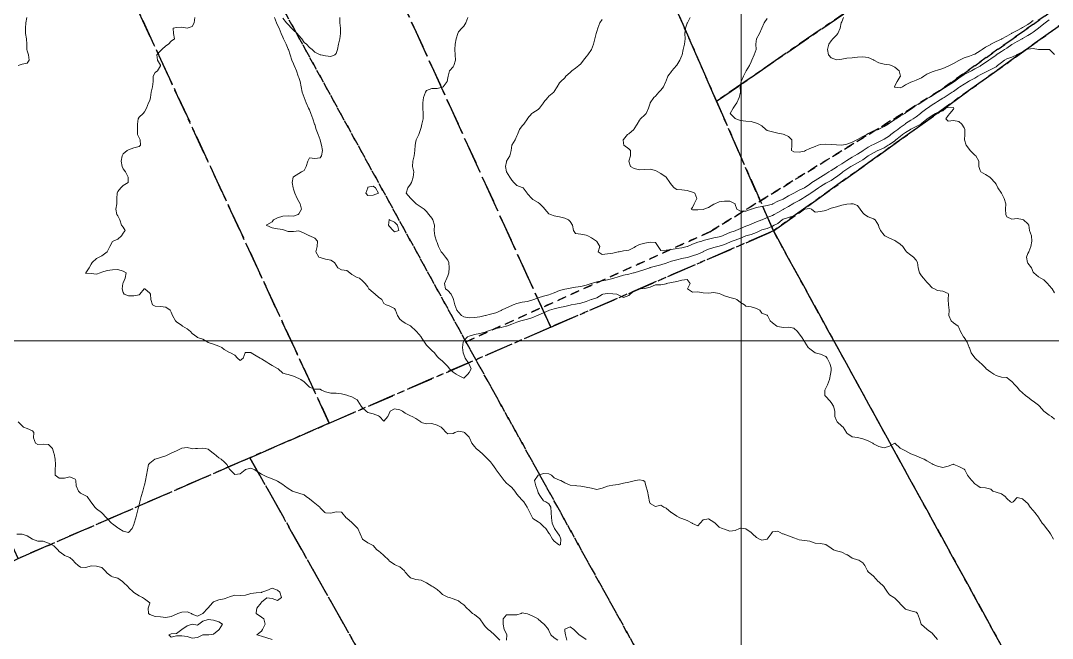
# Model space of a CAD drawing. Header units: centimetres. Extents: x 0 to 642158, y -847 to 649707.
# Drawn here: x 616699.1 to 616796, y 620159.4 to 620217.5 of the extents above; entities that cross this region are included whole.
import ezdxf

# ---------------------------------------------------------------- set-up
doc = ezdxf.new("R2010")
doc.units = ezdxf.units.CM
doc.header["$MEASUREMENT"] = 0
doc.linetypes.add('CENTERX2', pattern=[4, 2.5, -0.5, 0.5, -0.5])
doc.linetypes.add('JIS_02_0.7', pattern=[1.35, 0.75, -0.6])
for name, color, linetype, lineweight in [('MEV_grille', 254, 'Continuous', 9), ('WAL_parcellaire agricole', 7, 'JIS_02_0.7', 25), ('WAL_topographie 0.5', 253, 'Continuous', 20)]:
    doc.layers.add(name, color=color, linetype=linetype, lineweight=lineweight)
doc.layers.add('SPW_parcellaire cadastral', color=7, linetype='CENTERX2', lineweight=25, true_color=0xff0542)

# ---------------------------------------------------------------- blocks, each defined once
blk = doc.blocks.new('*U114')
at = {"layer": 'MEV_grille', "transparency": 33554687}
blk.add_lwpolyline([(-1338.461, 0), (1338.461, 0)], dxfattribs=at)
blk = doc.blocks.new('*U115')
at = {"layer": 'MEV_grille', "color": 0, "linetype": 'ByBlock', "lineweight": -2, "transparency": 16777216}
blk.add_blockref('*U114', (0, -2200), dxfattribs=at)
blk = doc.blocks.new('*U112')
at = {"layer": 'MEV_grille', "transparency": 33554687}
blk.add_lwpolyline([(0, 1825.476), (0, -1825.476)], dxfattribs=at)
blk = doc.blocks.new('*U113')
at = {"layer": 'MEV_grille', "color": 0, "linetype": 'ByBlock', "lineweight": -2, "transparency": 16777216}
blk.add_blockref('*U112', (1400, 0), dxfattribs=at)

msp = doc.modelspace()

# ---------------------------------------------------------------- linework, layer by layer
at = {"layer": 'SPW_parcellaire cadastral'}
for points in [[(616764.496, 620209.896), (616757.764, 620225.256), (616889.06, 620310.775), (616896.219, 620300.609), (616764.496, 620209.896)], [(616754.768, 620232.089), (616757.764, 620225.256), (616764.496, 620209.896), (616769.835, 620197.706), (616748.921, 620188.659), (616699.35, 620297.395), (616720.278, 620308.474), (616733.186, 620281.264), (616751.311, 620239.975), (616754.768, 620232.089)], [(616769.835, 620197.706), (616764.496, 620209.896), (616896.219, 620300.609), (616901.931, 620292.499), (616883.906, 620279.593), (616769.835, 620197.706)], [(616683.366, 620288.932), (616698.887, 620297.151), (616699.35, 620297.395), (616748.921, 620188.659), (616728.115, 620179.635), (616678.643, 620286.43), (616683.366, 620288.932)], [(616665.279, 620279.356), (616678.643, 620286.43), (616728.115, 620179.635), (616720.653, 620176.395), (616698.893, 620166.914), (616651.27, 620271.947), (616665.279, 620279.356)], [(616824.166, 620098.846), (616769.835, 620197.706), (616883.906, 620279.593), (616937.386, 620218.037), (616968.009, 620182.814), (616963.37, 620180.072), (616958.502, 620177.199), (616913.726, 620151.806), (616824.166, 620098.846)], [(616824.166, 620098.846), (616842.291, 620067.212), (616803.95, 620042.534), (616798.175, 620038.82), (616720.653, 620176.395), (616728.115, 620179.635), (616748.921, 620188.659), (616769.835, 620197.706), (616824.166, 620098.846)], [(616722.531, 619984.249), (616699.581, 619971.047), (616677.902, 620010.166), (616646.694, 620066.478), (616620.263, 620114.169), (616615.003, 620123.66), (616698.893, 620166.914), (616720.653, 620176.395), (616798.175, 620038.82), (616771.738, 620018.879), (616757.22, 620008.014), (616722.531, 619984.249)]]:
    msp.add_lwpolyline(points, dxfattribs=at)
at = {"layer": 'WAL_parcellaire agricole'}
for points in [[(616600.26, 620451.183), (616651.688, 620350.856), (616668.692, 620318.859), (616740.957, 620187.285), (616814.972, 620053.628), (616700.983, 619971.116), (616651.472, 620062.359), (616618.966, 620119.855), (616577.304, 620085.184), (616521.809, 620039.428), (616499.254, 620069.835), (616492.238, 620078.82), (616529.968, 620108.845), (616595.294, 620161.185), (616569.622, 620208.848), (616514.461, 620165.759), (616479.289, 620211.588), (616523.201, 620254.509), (616504.698, 620275.423), (616588.942, 620323.849), (616622.273, 620341.186), (616567.598, 620414.179), (616573.597, 620419.847), (616600.26, 620451.183)], [(616845.948, 620253.88), (616785.453, 620210.873), (616763.872, 620197.621), (616740.957, 620187.285), (616668.692, 620318.859), (616651.688, 620350.856), (616656.938, 620355.19), (616709.767, 620379.529), (616765.931, 620403.202), (616806.761, 620423.04)], [(616814.972, 620053.628), (616740.957, 620187.285), (616763.872, 620197.621), (616785.453, 620210.873), (616845.948, 620253.88), (616873.445, 620272.883), (616895.443, 620289.885), (616917.191, 620305.471), (616928.44, 620312.222), (616940.443, 620291.39), (616945.861, 620276.474), (616947.695, 620267.475), (616936.951, 620221.391), (616939.069, 620211.428), (616952.954, 620195.393), (616968.962, 620184.092), (616986.584, 620171.864), (617004.365, 620160.596), (617008.458, 620154.4)]]:
    msp.add_lwpolyline(points, dxfattribs=at)
at = {"layer": 'WAL_topographie 0.5'}
for points in [[(616699.691, 620217.75), (616699.598, 620217.25), (616699.57, 620216.75), (616699.569, 620216.25), (616699.675, 620215.75), (616699.699, 620215.25), (616699.705, 620214.75), (616699.75, 620214.618), (616699.873, 620214.25), (616699.921, 620213.75), (616699.75, 620213.481), (616699.25, 620213.375), (616698.904, 620213.25)], [(616715.472, 620217.75), (616715.432, 620217.25), (616715.25, 620216.905), (616714.75, 620216.77), (616714.25, 620216.844), (616713.75, 620216.827), (616713.464, 620216.75), (616713.469, 620216.25), (616713.562, 620215.75), (616713.25, 620215.542), (616713.017, 620215.25), (616712.75, 620215.09), (616712.381, 620214.75), (616712.25, 620214.635), (616711.905, 620214.25), (616711.972, 620213.75), (616712.25, 620213.274), (616712.258, 620213.25), (616712.25, 620213.204), (616711.972, 620212.75), (616711.75, 620212.59), (616711.58, 620212.25), (616711.563, 620211.75), (616711.496, 620211.25), (616711.398, 620210.75), (616711.319, 620210.25), (616711.25, 620209.972), (616711.132, 620209.75), (616710.938, 620209.25), (616710.75, 620208.897), (616710.636, 620208.75), (616710.25, 620208.396), (616710.172, 620208.25), (616710.112, 620207.75), (616710.09, 620207.25), (616710.107, 620206.75), (616710.25, 620206.456), (616710.356, 620206.25), (616710.383, 620205.75), (616710.25, 620205.629), (616709.75, 620205.512), (616709.25, 620205.338), (616709.143, 620205.25), (616708.75, 620204.945), (616708.67, 620204.75), (616708.58, 620204.25), (616708.668, 620203.75), (616708.75, 620203.538), (616708.977, 620203.25), (616709.234, 620202.75), (616709.214, 620202.25), (616708.75, 620201.968), (616708.523, 620201.75), (616708.25, 620201.397), (616708.176, 620201.25), (616708.152, 620200.75), (616708.157, 620200.25), (616708.05, 620199.75), (616708.174, 620199.25), (616708.25, 620199.118), (616708.439, 620198.75), (616708.604, 620198.25), (616708.75, 620198.066), (616708.944, 620197.75), (616708.75, 620197.489), (616708.609, 620197.25), (616708.25, 620196.939), (616707.825, 620196.75), (616707.75, 620196.708), (616707.5, 620196.25), (616707.25, 620195.75), (616707.25, 620195.75), (616706.75, 620195.352), (616706.5, 620195.25), (616706.25, 620195.107), (616705.855, 620194.75), (616705.75, 620194.576), (616705.567, 620194.25), (616705.25, 620193.769), (616705.221, 620193.75), (616705.25, 620193.73), (616705.75, 620193.691), (616706.25, 620193.65), (616706.583, 620193.75), (616706.75, 620193.829), (616707.25, 620193.994), (616707.75, 620194.038), (616708.25, 620194.064), (616708.75, 620193.908), (616709.036, 620193.75), (616708.954, 620193.25), (616708.75, 620192.827), (616708.721, 620192.75), (616708.662, 620192.25), (616708.75, 620191.917), (616708.833, 620191.75), (616709.25, 620191.614), (616709.75, 620191.602), (616710.25, 620191.685), (616710.333, 620191.75), (616710.725, 620192.25), (616710.75, 620192.263), (616710.792, 620192.25), (616711.25, 620191.857), (616711.315, 620191.75), (616711.344, 620191.25), (616711.5, 620190.75), (616711.75, 620190.63), (616712.25, 620190.613), (616712.75, 620190.533), (616713.169, 620190.25), (616713.25, 620190.083), (616713.375, 620189.75), (616713.656, 620189.25), (616713.75, 620189.146), (616714.25, 620188.811), (616714.337, 620188.75), (616714.75, 620188.518), (616715.083, 620188.25), (616715.25, 620188.078), (616715.67, 620187.75), (616715.75, 620187.694), (616716.25, 620187.525), (616716.708, 620187.25), (616716.75, 620187.224), (616717.25, 620187.07), (616717.75, 620186.882), (616718.015, 620186.75), (616718.25, 620186.576), (616718.75, 620186.285), (616718.85, 620186.25), (616719.25, 620186.015), (616719.487, 620185.75), (616719.75, 620185.523), (616720.028, 620185.75), (616720.214, 620186.25), (616720.25, 620186.266), (616720.75, 620186.276), (616720.788, 620186.25), (616721.25, 620185.977), (616721.62, 620185.75), (616721.75, 620185.674), (616722.25, 620185.364), (616722.447, 620185.25), (616722.75, 620185.068), (616723.25, 620184.783), (616723.313, 620184.75), (616723.75, 620184.346), (616724.107, 620184.25), (616724.25, 620184.221), (616724.75, 620184.056), (616725.25, 620183.844), (616725.437, 620183.75), (616725.75, 620183.523), (616726.023, 620183.25), (616726.25, 620183.029), (616726.75, 620182.828), (616727.25, 620182.819), (616727.389, 620182.75), (616727.75, 620182.591), (616728.25, 620182.472), (616728.75, 620182.442), (616729.25, 620182.391), (616729.75, 620182.265), (616729.821, 620182.25), (616730.25, 620182.12), (616730.75, 620181.835), (616730.812, 620181.75), (616731.123, 620181.25), (616731.25, 620181.066), (616731.574, 620180.75), (616731.75, 620180.632), (616732.25, 620180.512), (616732.75, 620180.316), (616732.846, 620180.25), (616733.25, 620179.813), (616733.612, 620180.25), (616733.75, 620180.558), (616733.846, 620180.75), (616734.25, 620180.978), (616734.75, 620180.895), (616735, 620180.75), (616735.25, 620180.592), (616735.75, 620180.315), (616735.89, 620180.25), (616736.25, 620180.08), (616736.71, 620179.75), (616736.75, 620179.714), (616737.25, 620179.586), (616737.75, 620179.592), (616738.25, 620179.45), (616738.62, 620179.25), (616738.75, 620179.125), (616739.1, 620178.75), (616739.25, 620178.621), (616739.75, 620178.678), (616739.906, 620178.75), (616740.25, 620178.888), (616740.75, 620178.798), (616740.809, 620178.75), (616741.25, 620178.324), (616741.297, 620178.25), (616741.522, 620177.75), (616741.75, 620177.45), (616741.908, 620177.25), (616742.25, 620176.976), (616742.503, 620176.75), (616742.75, 620176.511), (616743.011, 620176.25), (616743.25, 620175.991), (616743.443, 620175.75), (616743.75, 620175.319), (616743.802, 620175.25), (616744.162, 620174.75), (616744.25, 620174.628), (616744.542, 620174.25), (616744.75, 620174.015), (616745.081, 620173.75), (616745.25, 620173.595), (616745.547, 620173.25), (616745.75, 620172.958), (616745.931, 620172.75), (616746.25, 620172.417), (616746.403, 620172.25), (616746.718, 620171.75), (616746.75, 620171.68), (616746.951, 620171.25), (616747.193, 620170.75), (616747.25, 620170.678), (616747.75, 620170.373), (616747.92, 620170.25), (616748.25, 620169.937), (616748.444, 620169.75), (616748.75, 620169.292), (616748.793, 620169.25), (616749.1, 620168.75), (616749.25, 620168.55), (616749.659, 620168.25), (616749.75, 620168.161), (616749.829, 620168.25), (616749.872, 620168.75), (616749.75, 620169.088), (616749.622, 620169.25), (616749.279, 620169.75), (616749.25, 620169.815), (616749.054, 620170.25), (616748.979, 620170.75), (616748.96, 620171.25), (616748.921, 620171.75), (616748.75, 620172.054), (616748.469, 620172.25), (616748.25, 620172.353), (616747.943, 620172.75), (616747.75, 620173.09), (616747.697, 620173.25), (616747.53, 620173.75), (616747.409, 620174.25), (616747.75, 620174.75), (616747.75, 620174.75), (616748.25, 620174.894), (616748.75, 620174.87), (616748.979, 620174.75), (616749.25, 620174.49), (616749.75, 620174.286), (616749.861, 620174.25), (616750.25, 620174.031), (616750.75, 620173.815), (616751.25, 620173.766), (616751.375, 620173.75), (616751.75, 620173.715), (616752.25, 620173.621), (616752.75, 620173.515), (616753.25, 620173.411), (616753.75, 620173.515), (616754.25, 620173.719), (616754.417, 620173.75), (616754.75, 620173.817), (616755.25, 620173.887), (616755.75, 620173.987), (616756.25, 620174.101), (616756.75, 620174.229), (616756.893, 620174.25), (616757.25, 620174.316), (616757.607, 620174.25), (616757.75, 620174.15), (616757.864, 620173.75), (616758.006, 620173.25), (616758.115, 620172.75), (616758.19, 620172.25), (616758.25, 620172.083), (616758.75, 620171.822), (616759.25, 620171.938), (616759.55, 620171.75), (616759.75, 620171.645), (616760.219, 620171.25), (616760.25, 620171.232), (616760.75, 620170.891), (616761.056, 620170.75), (616761.25, 620170.688), (616761.75, 620170.494), (616762.208, 620170.25), (616762.25, 620170.206), (616762.75, 620170), (616762.945, 620170.25), (616763.25, 620170.555), (616763.75, 620170.661), (616764.25, 620170.333), (616764.364, 620170.25), (616764.75, 620169.88), (616765.022, 620169.75), (616765.25, 620169.672), (616765.75, 620169.5), (616766.25, 620169.55), (616766.667, 620169.75), (616766.75, 620169.782), (616767, 620169.75), (616767.25, 620169.715), (616767.75, 620169.375), (616767.865, 620169.25), (616768.25, 620168.909), (616768.519, 620168.75), (616768.75, 620168.632), (616769.25, 620168.75), (616769.25, 620168.75), (616769.639, 620169.25), (616769.75, 620169.432), (616770.25, 620169.483), (616770.687, 620169.25), (616770.75, 620169.227), (616771.25, 620169.039), (616771.75, 620168.865), (616772.096, 620168.75), (616772.25, 620168.676), (616772.75, 620168.611), (616773.25, 620168.559), (616773.75, 620168.359), (616774.25, 620168.345), (616774.75, 620168.25), (616774.75, 620168.25), (616775.25, 620167.886), (616775.481, 620167.75), (616775.75, 620167.637), (616776.25, 620167.528), (616776.75, 620167.28), (616776.803, 620167.25), (616777.25, 620166.957), (616777.75, 620166.798), (616777.865, 620166.75), (616778.25, 620166.5), (616778.422, 620166.25), (616778.662, 620165.75), (616778.75, 620165.662), (616779.25, 620165.25), (616779.25, 620165.25), (616779.687, 620164.75), (616779.75, 620164.712), (616780.236, 620164.25), (616780.25, 620164.232), (616780.55, 620163.75), (616780.75, 620163.493), (616781.155, 620163.25), (616781.25, 620163.183), (616781.683, 620162.75), (616781.75, 620162.673), (616782.157, 620162.25), (616782.25, 620162.164), (616782.75, 620162), (616783.25, 620161.875), (616783.365, 620161.75), (616783.57, 620161.25), (616783.712, 620160.75), (616783.75, 620160.706), (616784.25, 620160.269), (616784.278, 620160.25), (616784.75, 620159.896), (616784.88, 620159.75), (616785.25, 620159.296)], [(616722.96, 620217.75), (616723.162, 620217.25), (616723.25, 620217.027), (616723.396, 620216.75), (616723.598, 620216.25), (616723.75, 620215.899), (616723.829, 620215.75), (616724.056, 620215.25), (616724.25, 620214.794), (616724.273, 620214.75), (616724.441, 620214.25), (616724.598, 620213.75), (616724.75, 620213.396), (616724.824, 620213.25), (616725.032, 620212.75), (616725.203, 620212.25), (616725.25, 620212.114), (616725.377, 620211.75), (616725.479, 620211.25), (616725.565, 620210.75), (616725.747, 620210.25), (616725.75, 620210.244), (616725.96, 620209.75), (616726.172, 620209.25), (616726.25, 620209.077), (616726.379, 620208.75), (616726.575, 620208.25), (616726.742, 620207.75), (616726.75, 620207.721), (616726.891, 620207.25), (616727.07, 620206.75), (616727.244, 620206.25), (616727.25, 620206.234), (616727.377, 620205.75), (616727.479, 620205.25), (616727.388, 620204.75), (616727.25, 620204.588), (616726.75, 620204.516), (616726.25, 620204.583), (616726.107, 620204.25), (616725.958, 620203.75), (616725.75, 620203.393), (616725.5, 620203.25), (616725.25, 620203.107), (616724.75, 620202.778), (616724.738, 620202.75), (616724.625, 620202.25), (616724.725, 620201.75), (616724.75, 620201.625), (616724.865, 620201.25), (616725.091, 620200.75), (616725.25, 620200.481), (616725.393, 620200.25), (616725.5, 620199.75), (616725.25, 620199.306), (616725.187, 620199.25), (616724.75, 620199.081), (616724.25, 620199.117), (616723.75, 620199.097), (616723.25, 620198.928), (616722.889, 620198.75), (616722.75, 620198.558), (616722.25, 620198.276), (616722.2, 620198.25), (616722.25, 620198.212), (616722.75, 620197.983), (616723.25, 620197.887), (616723.75, 620197.827), (616723.958, 620197.75), (616724.25, 620197.647), (616724.75, 620197.643), (616725.25, 620197.699), (616725.75, 620197.482), (616726.25, 620197.256), (616726.281, 620197.25), (616726.75, 620197.023), (616727.023, 620196.75), (616726.979, 620196.25), (616726.857, 620195.75), (616727.145, 620195.25), (616727.25, 620195.194), (616727.75, 620195.048), (616728.25, 620194.964), (616728.61, 620194.75), (616728.75, 620194.481), (616728.908, 620194.25), (616729.25, 620194.047), (616729.75, 620193.971), (616730.05, 620193.75), (616730.25, 620193.607), (616730.75, 620193.314), (616730.942, 620193.25), (616731.25, 620193.028), (616731.5, 620192.75), (616731.75, 620192.456), (616731.845, 620192.25), (616732.25, 620191.924), (616732.44, 620191.75), (616732.75, 620191.467), (616733.044, 620191.25), (616733.25, 620190.882), (616733.458, 620190.75), (616733.75, 620190.662), (616734.25, 620190.426), (616734.352, 620190.25), (616734.516, 620189.75), (616734.75, 620189.417), (616734.924, 620189.25), (616735.25, 620189.038), (616735.75, 620188.774), (616735.771, 620188.75), (616736.25, 620188.311), (616736.301, 620188.25), (616736.737, 620187.75), (616736.75, 620187.732), (616737.061, 620187.25), (616737.25, 620186.981), (616737.465, 620186.75), (616737.75, 620186.468), (616737.992, 620186.25), (616738.25, 620185.909), (616738.405, 620185.75), (616738.75, 620185.462), (616738.97, 620185.25), (616739.25, 620184.951), (616739.403, 620184.75), (616739.75, 620184.437), (616740.042, 620184.25), (616740.25, 620184.103), (616740.75, 620183.882), (616741.141, 620184.25), (616741.25, 620184.39), (616741.459, 620184.75), (616741.25, 620185.179), (616741.226, 620185.25), (616740.874, 620185.75), (616740.75, 620186.09), (616740.705, 620186.25), (616740.643, 620186.75), (616740.679, 620187.25), (616740.75, 620187.389), (616741.102, 620187.75), (616741.25, 620187.816), (616741.75, 620187.963), (616742.25, 620188.051), (616742.75, 620188.189), (616742.891, 620188.25), (616743.25, 620188.39), (616743.75, 620188.543), (616744.25, 620188.639), (616744.686, 620188.75), (616744.75, 620188.765), (616745.25, 620188.946), (616745.75, 620189.128), (616746.115, 620189.25), (616746.25, 620189.288), (616746.75, 620189.424), (616747.25, 620189.574), (616747.658, 620189.75), (616747.75, 620189.781), (616748.25, 620189.996), (616748.75, 620190.232), (616748.799, 620190.25), (616749.25, 620190.39), (616749.75, 620190.511), (616750.25, 620190.596), (616750.75, 620190.728), (616750.825, 620190.75), (616751.25, 620190.834), (616751.75, 620190.927), (616752.25, 620191.068), (616752.732, 620191.25), (616752.75, 620191.255), (616753.25, 620191.428), (616753.75, 620191.724), (616753.825, 620191.75), (616754.25, 620191.815), (616754.75, 620191.789), (616755.114, 620191.75), (616755.25, 620191.683), (616755.75, 620191.438), (616756.25, 620191.635), (616756.391, 620191.75), (616756.75, 620192.076), (616757.167, 620192.25), (616757.25, 620192.262), (616757.75, 620192.281), (616758.25, 620192.415), (616758.75, 620192.627), (616759.25, 620192.645), (616759.75, 620192.744), (616759.771, 620192.75), (616760.25, 620192.863), (616760.75, 620192.954), (616761.25, 620193.083), (616761.75, 620193.13), (616762.014, 620192.75), (616761.781, 620192.25), (616762.25, 620191.938), (616762.75, 620191.977), (616763.25, 620191.873), (616763.75, 620191.864), (616764.25, 620191.914), (616764.75, 620191.82), (616764.909, 620191.75), (616765.25, 620191.59), (616765.75, 620191.444), (616766.25, 620191.325), (616766.408, 620191.25), (616766.75, 620190.99), (616767.125, 620190.75), (616767.25, 620190.625), (616767.75, 620190.558), (616768.25, 620190.427), (616768.55, 620190.25), (616768.75, 620189.964), (616769.25, 620189.779), (616769.269, 620189.75), (616769.536, 620189.25), (616769.75, 620189.073), (616770.173, 620188.75), (616770.25, 620188.719), (616770.75, 620188.637), (616771.25, 620188.674), (616771.75, 620188.553), (616772.095, 620188.25), (616772.25, 620188.036), (616772.464, 620187.75), (616772.75, 620187.306), (616772.786, 620187.25), (616773.118, 620186.75), (616773.25, 620186.611), (616773.75, 620186.25), (616773.75, 620186.25), (616774.25, 620186.114), (616774.75, 620185.917), (616774.9, 620185.75), (616775.131, 620185.25), (616775.25, 620184.834), (616775.272, 620184.75), (616775.25, 620184.583), (616775.215, 620184.25), (616775.104, 620183.75), (616774.924, 620183.25), (616774.75, 620182.924), (616774.665, 620182.75), (616774.679, 620182.25), (616774.75, 620182.159), (616775.147, 620181.75), (616775.25, 620181.591), (616775.477, 620181.25), (616775.607, 620180.75), (616775.609, 620180.25), (616775.75, 620179.883), (616775.821, 620179.75), (616776.25, 620179.35), (616776.375, 620179.25), (616776.714, 620178.75), (616776.75, 620178.712), (616777.25, 620178.364), (616777.75, 620178.294), (616777.861, 620178.25), (616778.25, 620178.167), (616778.75, 620177.984), (616779.19, 620177.75), (616779.25, 620177.708), (616779.75, 620177.431), (616780.25, 620177.308), (616780.75, 620177.472), (616781.25, 620177.75), (616781.25, 620177.75), (616781.25, 620177.75), (616781.75, 620177.287), (616781.821, 620177.25), (616782.25, 620177.036), (616782.75, 620176.75), (616782.75, 620176.75), (616783.25, 620176.567), (616783.75, 620176.36), (616784.015, 620176.25), (616784.25, 620176.112), (616784.75, 620175.813), (616784.833, 620175.75), (616785.25, 620175.594), (616785.75, 620175.458), (616786.25, 620175.611), (616786.666, 620175.75), (616786.75, 620175.781), (616786.788, 620175.75), (616787.25, 620175.579), (616787.75, 620175.32), (616787.815, 620175.25), (616788.076, 620174.75), (616788.25, 620174.492), (616788.471, 620174.25), (616788.75, 620173.944), (616789.05, 620173.75), (616789.25, 620173.583), (616789.75, 620173.558), (616790.25, 620173.438), (616790.464, 620173.25), (616790.75, 620173.159), (616791.25, 620173), (616791.596, 620172.75), (616791.75, 620172.55), (616792.125, 620172.25), (616792.25, 620172.167), (616792.361, 620172.25), (616792.75, 620172.639), (616793.25, 620172.521), (616793.546, 620172.25), (616793.75, 620172.083), (616793.95, 620171.75), (616794.25, 620171.421), (616794.399, 620171.25), (616794.75, 620170.804), (616794.784, 620170.75), (616795.094, 620170.25), (616795.25, 620170.083), (616795.5, 620169.75), (616795.75, 620169.431), (616795.871, 620169.25), (616796.157, 620168.75)], [(616729.108, 620217.75), (616729.097, 620217.25), (616729.167, 620216.75), (616729.181, 620216.25), (616729.092, 620215.75), (616728.975, 620215.25), (616728.898, 620214.75), (616728.75, 620214.368), (616728.639, 620214.25), (616728.25, 620214.083), (616727.75, 620214.174), (616727.312, 620214.25), (616727.25, 620214.266), (616726.75, 620214.507), (616726.514, 620214.75), (616726.25, 620214.956), (616725.963, 620215.25), (616725.75, 620215.419), (616725.526, 620215.75), (616725.25, 620216.066), (616725.093, 620216.25), (616724.75, 620216.571), (616724.577, 620216.75), (616724.25, 620217.102), (616724.103, 620217.25), (616723.75, 620217.689)], [(616741.13, 620217.75), (616740.947, 620217.25), (616740.75, 620216.955), (616740.562, 620216.75), (616740.25, 620216.424), (616740.18, 620216.25), (616740.034, 620215.75), (616739.951, 620215.25), (616739.908, 620214.75), (616739.948, 620214.25), (616739.962, 620213.75), (616739.821, 620213.25), (616739.75, 620213.119), (616739.396, 620212.75), (616739.276, 620212.25), (616739.25, 620212.083), (616739.185, 620211.75), (616738.8, 620211.25), (616738.75, 620211.213), (616738.25, 620211.099), (616737.75, 620211.078), (616737.25, 620210.896), (616737.15, 620210.75), (616736.972, 620210.25), (616736.896, 620209.75), (616736.899, 620209.25), (616736.938, 620208.75), (616736.944, 620208.25), (616736.821, 620207.75), (616736.75, 620207.431), (616736.676, 620207.25), (616736.533, 620206.75), (616736.293, 620206.25), (616736.25, 620206.1), (616736.174, 620205.75), (616736.165, 620205.25), (616736.101, 620204.75), (616735.97, 620204.25), (616735.945, 620203.75), (616736.045, 620203.25), (616736, 620202.75), (616735.836, 620202.25), (616735.75, 620202.083), (616735.5, 620201.75), (616735.327, 620201.25), (616735.75, 620200.792), (616735.779, 620200.75), (616736.25, 620200.279), (616736.269, 620200.25), (616736.75, 620199.933), (616737.028, 620199.75), (616737.25, 620199.543), (616737.48, 620199.25), (616737.75, 620198.893), (616737.848, 620198.75), (616738, 620198.25), (616737.97, 620197.75), (616738.017, 620197.25), (616738.2, 620196.75), (616738.25, 620196.607), (616738.382, 620196.25), (616738.632, 620195.75), (616738.75, 620195.605), (616739.047, 620195.25), (616739.25, 620194.95), (616739.346, 620194.75), (616739.386, 620194.25), (616739.36, 620193.75), (616739.25, 620193.469), (616739.165, 620193.25), (616738.95, 620192.75), (616739.046, 620192.25), (616739.25, 620192.109), (616739.561, 620191.75), (616739.75, 620191.345), (616739.775, 620191.25), (616739.899, 620190.75), (616740.099, 620190.25), (616740.25, 620190.083), (616740.521, 620189.75), (616740.75, 620189.643), (616741.25, 620189.532), (616741.75, 620189.571), (616742.25, 620189.644), (616742.75, 620189.742), (616742.784, 620189.75), (616743.25, 620189.876), (616743.75, 620190.008), (616744.25, 620190.228), (616744.297, 620190.25), (616744.75, 620190.485), (616745.25, 620190.69), (616745.39, 620190.75), (616745.75, 620190.889), (616746.25, 620191.007), (616746.75, 620191.085), (616747.25, 620191.226), (616747.323, 620191.25), (616747.75, 620191.406), (616748.25, 620191.572), (616748.75, 620191.703), (616748.898, 620191.75), (616749.25, 620191.883), (616749.75, 620192.109), (616750.25, 620192.22), (616750.429, 620192.25), (616750.75, 620192.326), (616751.25, 620192.426), (616751.75, 620192.469), (616752.25, 620192.593), (616752.726, 620192.75), (616752.75, 620192.762), (616753.25, 620192.928), (616753.75, 620193.013), (616754.25, 620193.114), (616754.75, 620193.225), (616754.835, 620193.25), (616755.25, 620193.393), (616755.75, 620193.544), (616756.25, 620193.642), (616756.705, 620193.75), (616756.75, 620193.762), (616757.25, 620193.912), (616757.75, 620194.066), (616758.243, 620194.25), (616758.25, 620194.253), (616758.75, 620194.4), (616759.25, 620194.504), (616759.75, 620194.679), (616759.925, 620194.75), (616760.25, 620194.861), (616760.75, 620194.999), (616761.25, 620195.123), (616761.75, 620195.219), (616761.857, 620195.25), (616762.25, 620195.348), (616762.75, 620195.514), (616763.236, 620195.75), (616763.25, 620195.756), (616763.75, 620195.982), (616764.25, 620196.142), (616764.61, 620196.25), (616764.75, 620196.281), (616765.25, 620196.438), (616765.75, 620196.659), (616765.965, 620196.75), (616766.25, 620196.843), (616766.75, 620197.009), (616767.244, 620197.25), (616767.25, 620197.252), (616767.75, 620197.376), (616768.25, 620197.542), (616768.611, 620197.75), (616768.75, 620197.794), (616769.25, 620197.932), (616769.75, 620198.159), (616769.896, 620198.25), (616770.25, 620198.402), (616770.661, 620198.75), (616770.75, 620198.8), (616771.25, 620198.966), (616771.75, 620199.112), (616771.923, 620199.25), (616772.25, 620199.386), (616772.745, 620199.75), (616772.75, 620199.752), (616773.25, 620199.81), (616773.429, 620199.75), (616773.75, 620199.477), (616774.25, 620199.524), (616774.75, 620199.633), (616775.056, 620199.75), (616775.25, 620199.829), (616775.75, 620199.976), (616776.25, 620200.131), (616776.75, 620200.217), (616777.125, 620200.25), (616777.25, 620200.259), (616777.321, 620200.25), (616777.75, 620200.1), (616777.976, 620199.75), (616778.25, 620199.396), (616778.39, 620199.25), (616778.75, 620199.036), (616779.25, 620198.838), (616779.385, 620198.75), (616779.701, 620198.25), (616779.75, 620198.096), (616779.895, 620197.75), (616780.25, 620197.292), (616780.303, 620197.25), (616780.75, 620197.02), (616781.25, 620196.804), (616781.327, 620196.75), (616781.75, 620196.475), (616781.993, 620196.25), (616782.25, 620195.87), (616782.325, 620195.75), (616782.75, 620195.435), (616783.006, 620195.25), (616783.25, 620194.971), (616783.373, 620194.75), (616783.436, 620194.25), (616783.55, 620193.75), (616783.75, 620193.493), (616783.927, 620193.25), (616784.25, 620192.89), (616784.378, 620192.75), (616784.75, 620192.37), (616784.962, 620192.25), (616785.25, 620192.116), (616785.75, 620192.058), (616786.25, 620191.815), (616786.286, 620191.75), (616786.25, 620191.25), (616786.278, 620190.75), (616786.363, 620190.25), (616786.321, 620189.75), (616786.523, 620189.25), (616786.75, 620189.071), (616787.179, 620188.75), (616787.25, 620188.643), (616787.403, 620188.25), (616787.687, 620187.75), (616787.75, 620187.681), (616788.028, 620187.25), (616788.241, 620186.75), (616788.25, 620186.722), (616788.424, 620186.25), (616788.75, 620185.779), (616788.776, 620185.75), (616789.25, 620185.32), (616789.344, 620185.25), (616789.75, 620184.831), (616789.826, 620184.75), (616790.25, 620184.424), (616790.538, 620184.25), (616790.75, 620184.109), (616791.25, 620183.957), (616791.75, 620183.935), (616792, 620183.75), (616792.25, 620183.542), (616792.509, 620183.25), (616792.75, 620183.033), (616792.963, 620182.75), (616793.25, 620182.489), (616793.534, 620182.25), (616793.75, 620182.076), (616794.191, 620181.75), (616794.25, 620181.703), (616794.75, 620181.321), (616794.819, 620181.25), (616795.25, 620180.75), (616795.25, 620180.75), (616795.75, 620180.393), (616795.967, 620180.25), (616796.25, 620180.009)], [(616753.75, 620217.578), (616753.531, 620217.25), (616753.331, 620216.75), (616753.25, 620216.459), (616753.182, 620216.25), (616753.068, 620215.75), (616752.943, 620215.25), (616752.758, 620214.75), (616752.75, 620214.739), (616752.391, 620214.25), (616752.25, 620214.08), (616752.007, 620213.75), (616751.75, 620213.42), (616751.556, 620213.25), (616751.25, 620212.987), (616750.904, 620212.75), (616750.75, 620212.607), (616750.345, 620212.25), (616750.25, 620212.083), (616749.861, 620211.75), (616749.75, 620211.617), (616749.511, 620211.25), (616749.25, 620210.821), (616749.214, 620210.75), (616748.75, 620210.368), (616748.652, 620210.25), (616748.25, 620209.765), (616748.24, 620209.75), (616747.86, 620209.25), (616747.75, 620209.122), (616747.25, 620208.812), (616747.15, 620208.75), (616746.75, 620208.27), (616746.739, 620208.25), (616746.384, 620207.75), (616746.25, 620207.588), (616745.994, 620207.25), (616745.782, 620206.75), (616745.75, 620206.625), (616745.563, 620206.25), (616745.25, 620205.75), (616745.25, 620205.75), (616745.196, 620205.25), (616745.078, 620204.75), (616744.765, 620204.25), (616744.75, 620204.21), (616744.656, 620203.75), (616744.75, 620203.271), (616744.756, 620203.25), (616745.085, 620202.75), (616745.25, 620202.463), (616745.467, 620202.25), (616745.75, 620201.982), (616746.25, 620201.795), (616746.321, 620201.75), (616746.71, 620201.25), (616746.75, 620201.193), (616747.147, 620200.75), (616747.25, 620200.668), (616747.75, 620200.37), (616747.908, 620200.25), (616748.25, 620199.899), (616748.358, 620199.75), (616748.75, 620199.315), (616748.9, 620199.25), (616749.25, 620199.129), (616749.75, 620199.024), (616750.25, 620198.897), (616750.576, 620198.75), (616750.75, 620198.602), (616750.961, 620198.25), (616751.044, 620197.75), (616751.25, 620197.471), (616751.75, 620197.388), (616752.25, 620197.321), (616752.406, 620197.25), (616752.75, 620197.06), (616753.224, 620196.75), (616753.25, 620196.72), (616753.532, 620196.25), (616753.368, 620195.75), (616753.75, 620195.477), (616754.25, 620195.536), (616754.75, 620195.619), (616755.25, 620195.733), (616755.347, 620195.75), (616755.75, 620195.826), (616756.25, 620195.901), (616756.75, 620196.153), (616756.889, 620196.25), (616757.25, 620196.424), (616757.75, 620196.559), (616758.25, 620196.655), (616758.75, 620196.623), (616759, 620196.25), (616759.25, 620195.877), (616759.75, 620195.895), (616760.25, 620195.958), (616760.75, 620196.048), (616761.25, 620196.127), (616761.75, 620196.243), (616761.772, 620196.25), (616762.25, 620196.464), (616762.75, 620196.641), (616763.101, 620196.75), (616763.25, 620196.8), (616763.75, 620196.937), (616764.25, 620197.046), (616764.75, 620197.161), (616765.045, 620197.25), (616765.25, 620197.333), (616765.75, 620197.547), (616766.25, 620197.722), (616766.32, 620197.75), (616766.75, 620197.942), (616767.25, 620198.141), (616767.521, 620198.25), (616767.75, 620198.353), (616768.25, 620198.56), (616768.75, 620198.742), (616768.768, 620198.75), (616769.25, 620198.953), (616769.75, 620199.163), (616769.905, 620199.25), (616770.25, 620199.443), (616770.75, 620199.727), (616770.793, 620199.75), (616771.25, 620200.011), (616771.667, 620200.25), (616771.75, 620200.298), (616772.25, 620200.564), (616772.562, 620200.75), (616772.75, 620200.861), (616773.25, 620201.184), (616773.343, 620201.25), (616773.75, 620201.527), (616774.072, 620201.75), (616774.25, 620201.881), (616774.75, 620202.178), (616774.889, 620202.25), (616775.25, 620202.45), (616775.705, 620202.75), (616775.75, 620202.781), (616776.25, 620203.16), (616776.362, 620203.25), (616776.75, 620203.504), (616777.124, 620203.75), (616777.25, 620203.831), (616777.75, 620204.095), (616778.016, 620204.25), (616778.25, 620204.386), (616778.743, 620204.75), (616778.75, 620204.755), (616779.25, 620205.049), (616779.648, 620205.25), (616779.75, 620205.297), (616780.25, 620205.526), (616780.615, 620205.75), (616780.75, 620205.827), (616781.25, 620206.182), (616781.325, 620206.25), (616781.75, 620206.574), (616781.971, 620206.75), (616782.25, 620206.941), (616782.709, 620207.25), (616782.75, 620207.276), (616783.25, 620207.507), (616783.685, 620207.75), (616783.75, 620207.791), (616784.25, 620208.211), (616784.294, 620208.25), (616784.75, 620208.538), (616785.072, 620208.75), (616785.25, 620208.824), (616785.75, 620208.991), (616786.047, 620209.25), (616786.25, 620209.332), (616786.75, 620209.302), (616786.789, 620209.25), (616786.75, 620209.157), (616786.406, 620208.75), (616786.25, 620208.558), (616786.039, 620208.25), (616786.25, 620208.007), (616786.75, 620208.079), (616787.25, 620207.981), (616787.54, 620207.75), (616787.75, 620207.389), (616787.806, 620207.25), (616787.821, 620206.75), (616787.797, 620206.25), (616787.957, 620205.75), (616788.25, 620205.345), (616788.313, 620205.25), (616788.75, 620204.838), (616788.841, 620204.75), (616789.135, 620204.25), (616789.122, 620203.75), (616789.25, 620203.375), (616789.317, 620203.25), (616789.75, 620203), (616790.156, 620202.75), (616790.25, 620202.664), (616790.653, 620202.25), (616790.75, 620202.083), (616790.934, 620201.75), (616791.25, 620201.25), (616791.25, 620201.25), (616791.529, 620200.75), (616791.669, 620200.25), (616791.644, 620199.75), (616791.674, 620199.25), (616791.75, 620199.031), (616792.25, 620198.821), (616792.75, 620198.875), (616793.25, 620198.781), (616793.325, 620198.75), (616793.75, 620198.381), (616793.831, 620198.25), (616793.906, 620197.75), (616794.073, 620197.25), (616794.107, 620196.75), (616794.034, 620196.25), (616793.831, 620195.75), (616793.75, 620195.573), (616793.625, 620195.25), (616793.699, 620194.75), (616793.75, 620194.663), (616794.089, 620194.25), (616794.25, 620193.841), (616794.298, 620193.75), (616794.75, 620193.398), (616794.972, 620193.25), (616795.25, 620193.098), (616795.599, 620192.75), (616795.75, 620192.583), (616796.028, 620192.25), (616796.25, 620191.886)], [(616762.031, 620217.75), (616761.759, 620217.25), (616761.75, 620217.219), (616761.576, 620216.75), (616761.529, 620216.25), (616761.546, 620215.75), (616761.494, 620215.25), (616761.35, 620214.75), (616761.27, 620214.25), (616761.25, 620214.187), (616761.061, 620213.75), (616760.75, 620213.271), (616760.738, 620213.25), (616760.297, 620212.75), (616760.25, 620212.689), (616759.934, 620212.25), (616759.75, 620211.813), (616759.727, 620211.75), (616759.508, 620211.25), (616759.25, 620210.93), (616759.08, 620210.75), (616758.75, 620210.37), (616758.619, 620210.25), (616758.268, 620209.75), (616758.25, 620209.7), (616758.109, 620209.25), (616757.891, 620208.75), (616757.75, 620208.625), (616757.366, 620208.25), (616757.25, 620208.128), (616757.025, 620207.75), (616756.75, 620207.287), (616756.724, 620207.25), (616756.25, 620206.84), (616756.141, 620206.75), (616755.75, 620206.293), (616755.718, 620206.25), (616755.75, 620205.964), (616755.797, 620205.75), (616756.25, 620205.413), (616756.425, 620205.25), (616756.398, 620204.75), (616756.25, 620204.25), (616756.413, 620203.75), (616756.75, 620203.565), (616757.25, 620203.43), (616757.75, 620203.464), (616758.25, 620203.514), (616758.75, 620203.369), (616758.991, 620203.25), (616759.25, 620203.106), (616759.75, 620202.75), (616759.75, 620202.75), (616760.117, 620202.25), (616760.25, 620202.036), (616760.526, 620201.75), (616760.75, 620201.599), (616761.25, 620201.56), (616761.75, 620201.517), (616762.25, 620201.341), (616762.46, 620201.25), (616762.629, 620200.75), (616762.387, 620200.25), (616762.25, 620199.921), (616762.12, 620199.75), (616762.25, 620199.692), (616762.75, 620199.694), (616763.25, 620199.732), (616763.316, 620199.75), (616763.75, 620199.911), (616764.25, 620200.208), (616764.322, 620200.25), (616764.75, 620200.45), (616765.25, 620200.515), (616765.75, 620200.485), (616766.236, 620200.25), (616766.25, 620200.202), (616766.39, 620199.75), (616766.75, 620199.562), (616767.25, 620199.575), (616767.75, 620199.742), (616767.776, 620199.75), (616768.25, 620199.908), (616768.75, 620199.998), (616769.25, 620200.08), (616769.75, 620200.23), (616769.794, 620200.25), (616770.25, 620200.492), (616770.75, 620200.703), (616770.847, 620200.75), (616771.25, 620200.995), (616771.746, 620201.25), (616771.75, 620201.252), (616772.25, 620201.538), (616772.75, 620201.745), (616772.759, 620201.75), (616773.25, 620202.101), (616773.462, 620202.25), (616773.75, 620202.451), (616774.25, 620202.743), (616774.262, 620202.75), (616774.75, 620203.068), (616775.047, 620203.25), (616775.25, 620203.389), (616775.75, 620203.697), (616775.836, 620203.75), (616776.25, 620204.006), (616776.639, 620204.25), (616776.75, 620204.33), (616777.25, 620204.644), (616777.457, 620204.75), (616777.75, 620204.915), (616778.25, 620205.228), (616778.282, 620205.25), (616778.75, 620205.575), (616779.085, 620205.75), (616779.25, 620205.841), (616779.75, 620206.063), (616780.131, 620206.25), (616780.25, 620206.315), (616780.75, 620206.651), (616780.879, 620206.75), (616781.25, 620207.053), (616781.511, 620207.25), (616781.75, 620207.432), (616782.201, 620207.75), (616782.25, 620207.785), (616782.75, 620208.114), (616782.965, 620208.25), (616783.25, 620208.438), (616783.646, 620208.75), (616783.75, 620208.833), (616784.25, 620209.215), (616784.3, 620209.25), (616784.75, 620209.552), (616785.063, 620209.75), (616785.25, 620209.872), (616785.75, 620210.18), (616785.867, 620210.25), (616786.25, 620210.485), (616786.645, 620210.75), (616786.75, 620210.821), (616787.25, 620211.171), (616787.363, 620211.25), (616787.75, 620211.511), (616788.17, 620211.75), (616788.25, 620211.796), (616788.75, 620212.071), (616789.035, 620212.25), (616789.25, 620212.373), (616789.75, 620212.623), (616790.005, 620212.75), (616790.25, 620212.875), (616790.75, 620213.136), (616790.891, 620213.25), (616791.25, 620213.53), (616791.545, 620213.75), (616791.75, 620213.861), (616792.25, 620214.043), (616792.69, 620214.25), (616792.75, 620214.278), (616793.25, 620214.53), (616793.628, 620214.75), (616793.75, 620214.8), (616794.25, 620214.846), (616794.75, 620214.765), (616795.25, 620214.756), (616795.75, 620214.76), (616795.779, 620214.75), (616796.25, 620214.279)], [(616769.25, 620217.652), (616768.977, 620217.25), (616768.75, 620216.764), (616768.744, 620216.75), (616768.522, 620216.25), (616768.25, 620215.75), (616768.25, 620215.75), (616768.193, 620215.25), (616768.211, 620214.75), (616768.032, 620214.25), (616767.824, 620213.75), (616767.75, 620213.583), (616767.588, 620213.25), (616767.279, 620212.75), (616767.25, 620212.696), (616767.03, 620212.25), (616766.82, 620211.75), (616766.75, 620211.4), (616766.704, 620211.25), (616766.75, 620210.75), (616766.75, 620210.75), (616766.75, 620210.75), (616766.611, 620210.25), (616766.386, 620209.75), (616766.25, 620209.527), (616766.053, 620209.25), (616765.783, 620208.75), (616766.25, 620208.283), (616766.322, 620208.25), (616766.75, 620208.089), (616767.25, 620208.021), (616767.75, 620207.985), (616768.25, 620207.825), (616768.472, 620207.75), (616768.75, 620207.571), (616769.125, 620207.25), (616769.25, 620207.15), (616769.75, 620207.025), (616770.25, 620206.906), (616770.75, 620206.782), (616770.857, 620206.75), (616771.25, 620206.573), (616771.562, 620206.25), (616771.561, 620205.75), (616771.546, 620205.25), (616771.75, 620205.14), (616772.25, 620205.109), (616772.75, 620205.207), (616772.847, 620205.25), (616773.25, 620205.445), (616773.75, 620205.641), (616774.054, 620205.75), (616774.25, 620205.829), (616774.75, 620205.856), (616775.25, 620205.816), (616775.75, 620205.807), (616776.25, 620205.777), (616776.75, 620205.868), (616777.25, 620206.057), (616777.663, 620206.25), (616777.75, 620206.292), (616778.25, 620206.567), (616778.599, 620206.75), (616778.75, 620206.845), (616779.25, 620207.115), (616779.73, 620207.25), (616779.75, 620207.259), (616780.25, 620207.521), (616780.623, 620207.75), (616780.75, 620207.824), (616781.25, 620208.175), (616781.366, 620208.25), (616781.75, 620208.49), (616782.187, 620208.75), (616782.25, 620208.793), (616782.75, 620209.146), (616782.906, 620209.25), (616783.25, 620209.516), (616783.642, 620209.75), (616783.75, 620209.807), (616784.25, 620210.112), (616784.476, 620210.25), (616784.75, 620210.434), (616785.25, 620210.735), (616785.275, 620210.75), (616785.75, 620211.069), (616786.055, 620211.25), (616786.25, 620211.373), (616786.75, 620211.686), (616786.844, 620211.75), (616787.25, 620212.06), (616787.537, 620212.25), (616787.75, 620212.397), (616788.25, 620212.652), (616788.437, 620212.75), (616788.75, 620212.922), (616789.25, 620213.199), (616789.337, 620213.25), (616789.75, 620213.532), (616790.065, 620213.75), (616790.25, 620213.887), (616790.75, 620214.235), (616790.772, 620214.25), (616791.25, 620214.56), (616791.555, 620214.75), (616791.75, 620214.88), (616792.25, 620215.213), (616792.309, 620215.25), (616792.75, 620215.501), (616793.196, 620215.75), (616793.25, 620215.782), (616793.75, 620216.079), (616794.041, 620216.25), (616794.25, 620216.383), (616794.737, 620216.75), (616794.75, 620216.76), (616795.25, 620217.158), (616795.363, 620217.25), (616795.75, 620217.544)], [(616776.417, 620217.75), (616776.25, 620217.365), (616776.19, 620217.25), (616776.099, 620216.75), (616775.903, 620216.25), (616775.75, 620216.094), (616775.42, 620215.75), (616775.25, 620215.565), (616775.046, 620215.25), (616774.923, 620214.75), (616775, 620214.25), (616775.25, 620213.959), (616775.75, 620213.775), (616776.25, 620213.856), (616776.75, 620213.924), (616777.25, 620213.958), (616777.75, 620214.036), (616778.25, 620214.071), (616778.75, 620214.006), (616779.25, 620213.768), (616779.274, 620213.75), (616779.75, 620213.506), (616780.25, 620213.37), (616780.75, 620213.302), (616780.917, 620213.25), (616781.25, 620213.089), (616781.639, 620212.75), (616781.75, 620212.375), (616781.771, 620212.25), (616781.75, 620212.224), (616781.46, 620211.75), (616781.25, 620211.344), (616781.208, 620211.25), (616781.25, 620211.207), (616781.75, 620211.165), (616781.972, 620211.25), (616782.25, 620211.44), (616782.75, 620211.684), (616782.926, 620211.75), (616783.25, 620211.866), (616783.75, 620212.105), (616783.974, 620212.25), (616784.25, 620212.443), (616784.75, 620212.66), (616785.028, 620212.75), (616785.25, 620212.819), (616785.75, 620212.972), (616786.25, 620213.182), (616786.383, 620213.25), (616786.75, 620213.433), (616787.25, 620213.718), (616787.318, 620213.75), (616787.75, 620213.956), (616788.25, 620214.13), (616788.586, 620214.25), (616788.75, 620214.318), (616789.25, 620214.619), (616789.456, 620214.75), (616789.75, 620214.968), (616790.25, 620215.236), (616790.277, 620215.25), (616790.75, 620215.501), (616791.25, 620215.72), (616791.304, 620215.75), (616791.75, 620216.016), (616792.199, 620216.25), (616792.25, 620216.279), (616792.75, 620216.54), (616793.141, 620216.75), (616793.25, 620216.818), (616793.75, 620217.117), (616793.95, 620217.25), (616794.25, 620217.476)], [(616732.25, 620201.07), (616732.75, 620201.25), (616732.458, 620201.75), (616732.25, 620201.897), (616731.75, 620201.827), (616731.726, 620201.75), (616731.537, 620201.25), (616731.75, 620201.033), (616732.25, 620201.07)], [(616734.25, 620197.619), (616734.655, 620197.75), (616734.539, 620198.25), (616734.25, 620198.52), (616733.783, 620198.75), (616733.75, 620198.77), (616733.729, 620198.75), (616733.69, 620198.25), (616733.75, 620198.159), (616734.13, 620197.75), (616734.25, 620197.619)], [(616698.875, 620179.75), (616699.25, 620179.375), (616699.393, 620179.25), (616699.75, 620179.128), (616700.25, 620178.92), (616700.372, 620178.75), (616700.328, 620178.25), (616700.506, 620177.75), (616700.75, 620177.622), (616701.25, 620177.657), (616701.75, 620177.636), (616702.123, 620177.25), (616702.25, 620176.833), (616702.264, 620176.75), (616702.352, 620176.25), (616702.411, 620175.75), (616702.352, 620175.25), (616702.352, 620174.75), (616702.75, 620174.471), (616703.25, 620174.454), (616703.75, 620174.585), (616704.25, 620174.39), (616704.294, 620174.25), (616704.352, 620173.75), (616704.559, 620173.25), (616704.75, 620173.055), (616705.25, 620172.819), (616705.364, 620172.75), (616705.72, 620172.25), (616705.75, 620172.207), (616706.086, 620171.75), (616706.25, 620171.593), (616706.715, 620171.25), (616706.75, 620171.225), (616707.174, 620170.75), (616707.25, 620170.673), (616707.667, 620170.25), (616707.75, 620170.179), (616708.25, 620169.811), (616708.359, 620169.75), (616708.75, 620169.482), (616709.25, 620169.377), (616709.591, 620169.75), (616709.75, 620170.117), (616709.799, 620170.25), (616709.935, 620170.75), (616710.059, 620171.25), (616710.188, 620171.75), (616710.25, 620171.968), (616710.328, 620172.25), (616710.457, 620172.75), (616710.59, 620173.25), (616710.731, 620173.75), (616710.75, 620173.825), (616710.847, 620174.25), (616710.946, 620174.75), (616711.039, 620175.25), (616711.129, 620175.75), (616711.25, 620175.888), (616711.735, 620176.25), (616711.75, 620176.255), (616712.25, 620176.407), (616712.75, 620176.576), (616713.13, 620176.75), (616713.25, 620176.806), (616713.75, 620177.034), (616714.206, 620177.25), (616714.25, 620177.282), (616714.75, 620177.346), (616715.171, 620177.25), (616715.25, 620177.227), (616715.55, 620177.25), (616715.75, 620177.26), (616716.25, 620177.297), (616716.458, 620177.25), (616716.75, 620177.186), (616717.25, 620176.802), (616717.303, 620176.75), (616717.75, 620176.395), (616717.968, 620176.25), (616718.25, 620175.996), (616718.487, 620175.75), (616718.75, 620175.307), (616718.804, 620175.25), (616719.25, 620174.821), (616719.75, 620174.873), (616720.212, 620175.25), (616720.25, 620175.29), (616720.75, 620175.424), (616721.109, 620175.25), (616721.25, 620175.162), (616721.75, 620174.836), (616721.935, 620174.75), (616722.25, 620174.595), (616722.75, 620174.414), (616723.125, 620174.25), (616723.25, 620174.197), (616723.75, 620173.875), (616723.923, 620173.75), (616724.25, 620173.486), (616724.655, 620173.25), (616724.75, 620173.217), (616725.25, 620173.055), (616725.75, 620172.902), (616725.944, 620172.75), (616726.25, 620172.534), (616726.604, 620172.25), (616726.75, 620172.13), (616727.213, 620171.75), (616727.25, 620171.696), (616727.696, 620171.25), (616727.75, 620171.208), (616728.25, 620171.17), (616728.5, 620171.25), (616728.75, 620171.317), (616729.25, 620171.281), (616729.298, 620171.25), (616729.694, 620170.75), (616729.75, 620170.708), (616730.25, 620170.303), (616730.311, 620170.25), (616730.75, 620169.81), (616730.792, 620169.75), (616731.014, 620169.25), (616731.25, 620168.75), (616731.25, 620168.75), (616731.75, 620168.404), (616732.058, 620168.25), (616732.25, 620168.154), (616732.589, 620167.75), (616732.75, 620167.625), (616733.191, 620167.25), (616733.25, 620167.194), (616733.721, 620166.75), (616733.75, 620166.712), (616734.25, 620166.367), (616734.445, 620166.25), (616734.75, 620166.13), (616735.177, 620165.75), (616735.25, 620165.647), (616735.588, 620165.25), (616735.75, 620165.113), (616736.25, 620164.953), (616736.75, 620164.881), (616737, 620164.75), (616737.25, 620164.646), (616737.75, 620164.331), (616737.867, 620164.25), (616738.25, 620164.005), (616738.517, 620163.75), (616738.75, 620163.522), (616739.25, 620163.281), (616739.4, 620163.25), (616739.75, 620163.137), (616740.25, 620162.929), (616740.477, 620162.75), (616740.75, 620162.556), (616741.047, 620162.25), (616741.25, 620162.053), (616741.573, 620161.75), (616741.75, 620161.664), (616742.25, 620161.25), (616742.25, 620161.25), (616742.61, 620160.75), (616742.75, 620160.544), (616743.05, 620160.25), (616743.25, 620160.091), (616743.641, 620159.75), (616743.75, 620159.617), (616744.134, 620159.25)], [(616698.75, 620169.207), (616699.25, 620169.222), (616699.75, 620169.062), (616700.231, 620168.75), (616700.25, 620168.736), (616700.75, 620168.553), (616701.25, 620168.554), (616701.75, 620168.346), (616701.979, 620168.25), (616702.25, 620168.123), (616702.602, 620167.75), (616702.75, 620167.59), (616703.186, 620167.25), (616703.25, 620167.213), (616703.75, 620167.014), (616704.036, 620166.75), (616704.25, 620166.5), (616704.513, 620166.25), (616704.75, 620166.092), (616705.25, 620166.073), (616705.75, 620166.228), (616706.25, 620166.214), (616706.75, 620166.079), (616707.069, 620165.75), (616707.25, 620165.54), (616707.641, 620165.25), (616707.75, 620165.211), (616708.25, 620165.081), (616708.677, 620164.75), (616708.75, 620164.703), (616709.209, 620164.25), (616709.25, 620164.2), (616709.715, 620163.75), (616709.75, 620163.721), (616710.25, 620163.402), (616710.564, 620163.25), (616710.75, 620163.123), (616711.25, 620162.756), (616711.261, 620162.75), (616711.25, 620162.725), (616711.097, 620162.25), (616711.13, 620161.75), (616711.25, 620161.657), (616711.75, 620161.471), (616712.25, 620161.446), (616712.75, 620161.39), (616713.25, 620161.457), (616713.75, 620161.699), (616713.893, 620161.75), (616714.25, 620161.879), (616714.75, 620161.902), (616715.174, 620161.75), (616715.25, 620161.692), (616715.75, 620161.5), (616716.25, 620161.75), (616716.25, 620161.75), (616716.713, 620162.25), (616716.75, 620162.295), (616717.141, 620162.75), (616717.25, 620162.841), (616717.75, 620163.025), (616718.25, 620163.13), (616718.574, 620163.25), (616718.75, 620163.324), (616719.25, 620163.474), (616719.75, 620163.436), (616720.25, 620163.481), (616720.75, 620163.627), (616721.25, 620163.708), (616721.75, 620163.735), (616721.778, 620163.75), (616722.25, 620163.92), (616722.75, 620164.135), (616723.25, 620163.951), (616723.465, 620163.75), (616723.635, 620163.25), (616723.25, 620162.978), (616722.75, 620163.159), (616722.25, 620163.225), (616721.75, 620162.829), (616721.706, 620162.75), (616721.304, 620162.25), (616721.25, 620161.8), (616721.24, 620161.75), (616721.25, 620161.741), (616721.75, 620161.41), (616721.96, 620161.25), (616722.105, 620160.75), (616721.828, 620160.25), (616721.75, 620160.089), (616721.298, 620159.75), (616721.75, 620159.631), (616722.25, 620159.478), (616722.75, 620159.307)], [(616716.75, 620159.743), (616716.792, 620159.75), (616717.25, 620159.824), (616717.75, 620160.206), (616717.787, 620160.25), (616718.073, 620160.75), (616717.75, 620160.954), (616717.25, 620161.134), (616716.75, 620161.179), (616716.25, 620161.039), (616715.868, 620160.75), (616715.75, 620160.668), (616715.25, 620160.735), (616714.75, 620160.581), (616714.25, 620160.25), (616714.25, 620160.25), (616713.75, 620159.883), (616713.25, 620159.844), (616713.043, 620159.75), (616713.25, 620159.532), (616713.75, 620159.652), (616714.25, 620159.664), (616714.75, 620159.581), (616715.25, 620159.435), (616715.75, 620159.504), (616716.25, 620159.733), (616716.75, 620159.743)], [(616744.773, 620159.25), (616744.792, 620159.75), (616744.75, 620159.85), (616744.546, 620160.25), (616744.437, 620160.75), (616744.455, 620161.25), (616744.75, 620161.621), (616745.25, 620161.612), (616745.75, 620161.639), (616746.135, 620161.75), (616746.25, 620161.8), (616746.55, 620161.75), (616746.75, 620161.724), (616747.25, 620161.506), (616747.726, 620161.25), (616747.75, 620161.232), (616748.25, 620160.779), (616748.296, 620160.75), (616748.708, 620160.25), (616748.75, 620160.156), (616748.921, 620159.75), (616749.25, 620159.472), (616749.595, 620159.25)], [(616750.427, 620159.25), (616750.292, 620159.75), (616750.25, 620160.083), (616750.236, 620160.25), (616750.25, 620160.274), (616750.75, 620160.509), (616751.091, 620160.25), (616751.25, 620160.104), (616751.577, 620159.75), (616751.75, 620159.64), (616752.25, 620159.297)]]:
    msp.add_lwpolyline(points, dxfattribs=at)

# ---------------------------------------------------------------- block references
at = {"layer": 'MEV_grille', "transparency": 33554687}
for name, p in [('*U113', (615366.814, 620593.644)), ('*U115', (616669.481, 622387.381))]:
    msp.add_blockref(name, p, dxfattribs=at)

doc.saveas('drawing.dxf')
